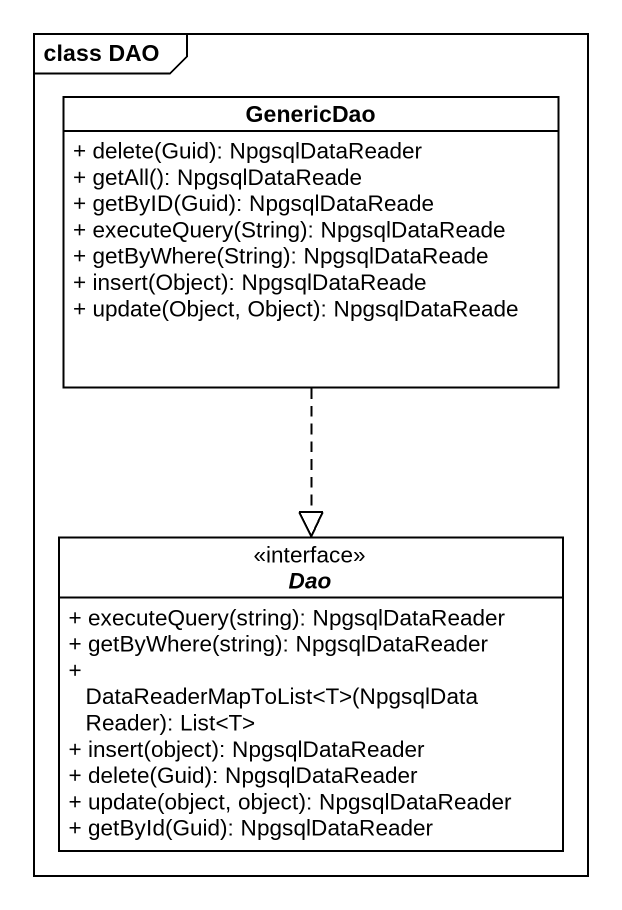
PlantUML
@startuml
mainframe class DAO
hide circle
hide empty members
skinparam classAttributeIconSize 0
class GenericDao {
  + delete(Guid): NpgsqlDataReader
  + getAll(): NpgsqlDataReade
  + getByID(Guid): NpgsqlDataReade
  + executeQuery(String): NpgsqlDataReade
  + getByWhere(String): NpgsqlDataReade
  + insert(Object): NpgsqlDataReade
  + update(Object, Object): NpgsqlDataReade
}
interface Dao {
  + executeQuery(string): NpgsqlDataReader
  + getByWhere(string): NpgsqlDataReader
  + DataReaderMapToList<T>(NpgsqlDataReader): List<T>
  + insert(object): NpgsqlDataReader
  + delete(Guid): NpgsqlDataReader
  + update(object, object): NpgsqlDataReader
  + getById(Guid): NpgsqlDataReader
}
GenericDao ..|> Dao
@enduml
